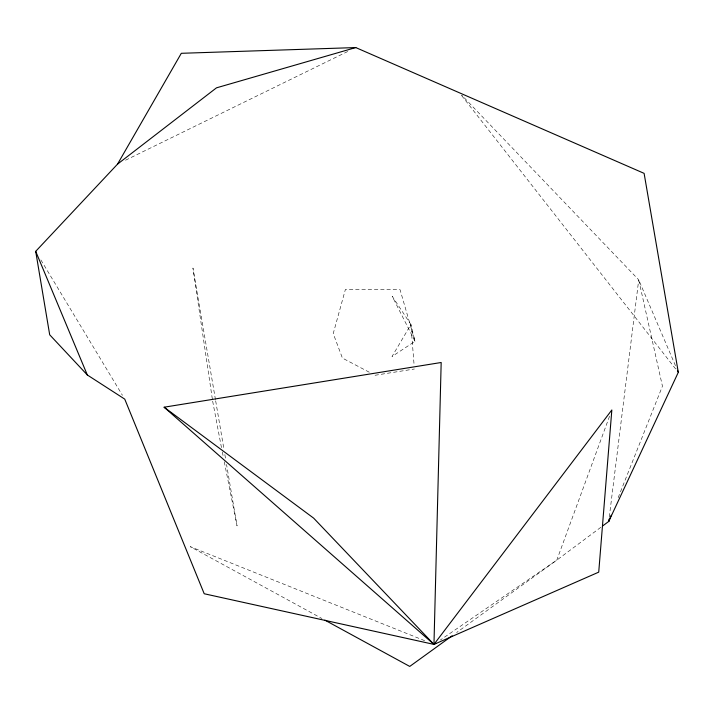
<?xml version="1.0" encoding="UTF-8"?>
<svg xmlns="http://www.w3.org/2000/svg" width="714" height="714" viewBox="0 0 714 714"><rect width="100%" height="100%" fill="white"/><g stroke="black" fill="none" stroke-linecap="round" stroke-linejoin="round"><path stroke-width="0.54" stroke-dasharray="3.57 2.68" d="M609.283 517.007L638.718 279.852L461.815 95.257M609.542 416.235L556.795 560.133L456.648 632.524M618.163 497.676L662.44 386.185L638.718 279.852L676.56 368.254M600.813 527.325L556.795 560.133L440.377 639.994M125.539 160.213L348.753 50.997M375.037 375.269L414.423 368.995M424.669 640.663L190.281 546.674L321.952 618.529M369.281 372.235L342.417 358.08L333.233 333.581L345.397 289.447L400.081 289.741L414.995 341.337L392.013 356.527L410.907 324.54L392.191 296.256L414.995 341.337L410.907 324.54L414.156 365.666M461.565 95.471L677.613 371.441M40.868 259.923L122.451 395.315M221.474 447.642L212.593 400.813M222.34 451.989L223.42 457.424M224.285 461.771L237.057 525.915L226.543 464.457M215.476 399.715L192.95 268.027L212.433 399.715M215.664 400.813L223.919 449.097M224.856 454.586L225.606 458.977"/><path stroke-width="1.07" d="M435.799 643.135L433.96 644.394L441.181 362.498L164.104 407.203L433.96 644.394L598.725 572.146L611.836 409.979L433.96 644.394L204.213 593.753L124.745 399.126L87.331 374.984L49.694 334.795L35.7 251.346L117.533 164.131L216.485 87.84L355.768 47.57L644.108 173.359L678.3 372.324L608.739 521.425L602.571 526.013M609.015 519.212L608.739 521.425L611.202 515.231M117.533 164.131L181.311 53.3L355.768 47.57M452.14 635.781L409.738 666.43L324.879 620.127M164.104 407.203L313.633 518.132L433.96 644.394M677.434 370.289L678.3 372.324M35.7 251.346L87.331 374.984"/></g></svg>
